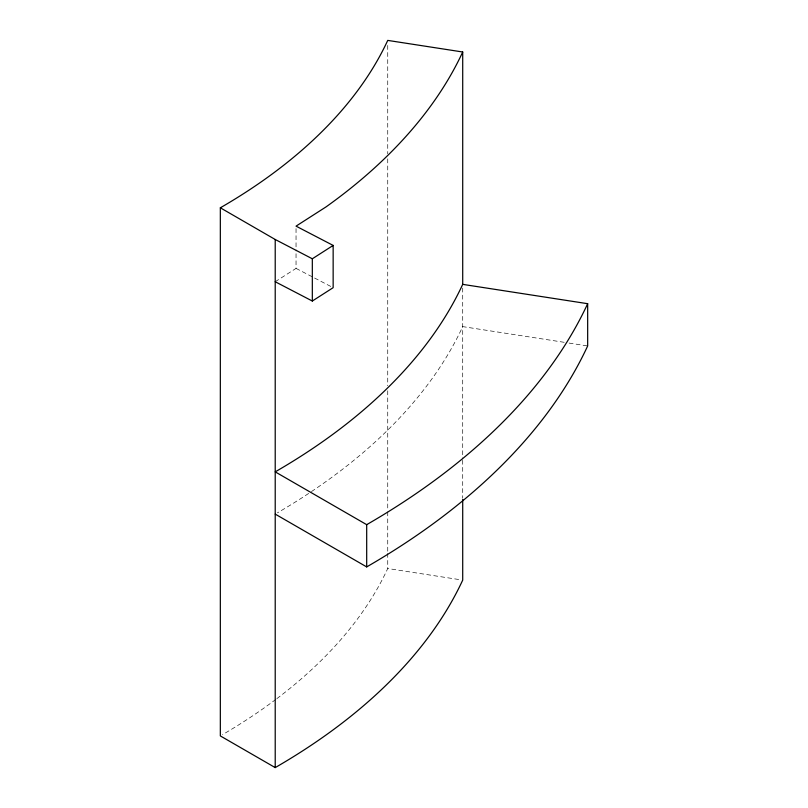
<?xml version="1.0" encoding="UTF-8"?>
<svg xmlns="http://www.w3.org/2000/svg" width="808" height="808" viewBox="0 0 808 808"><rect width="100%" height="100%" fill="white"/><g stroke="black" fill="none" stroke-linecap="round" stroke-linejoin="round"><path stroke-width="0.61" stroke-dasharray="4.04 3.03" d="M275.215 281.739L296.041 268.387L296.041 252.227M564.156 342.309L462.711 326.614A724.412 418.241 0 0 1 309.706 492.749M569.105 343.077L587.668 345.945M276.871 698.627A646.794 373.427 0 0 0 387.739 568.509L460.257 579.73M296.041 268.387L313.504 277.457M314.595 278.033L330.967 286.537M462.711 288.092L462.711 459.035M462.711 460.297L462.711 498.132M387.739 45.44L387.739 153.833M387.739 158.883L387.739 385.749M387.739 390.789L387.739 510.535M387.739 511.797L387.739 552.127M387.739 553.389L387.739 568.509M296.041 228.624L296.041 250.985M308.676 493.435A724.412 418.241 0 0 1 277.447 512.817M275.861 699.385A646.794 373.427 0 0 1 222.553 734.624"/><path stroke-width="1.21" d="M275.215 281.739L312.322 301.031L312.322 258.782L333.149 245.42L296.041 226.139L325.957 206.959A724.412 418.241 0 0 0 462.711 51.995L387.739 40.4A646.794 373.427 0 0 1 220.332 207.797L220.332 735.916L275.215 767.6A724.412 418.241 0 0 0 462.711 580.114L462.711 499.394M312.322 301.031L333.149 287.678L333.149 245.42M366.691 566.913L366.691 524.665L275.215 471.862A724.412 418.241 0 0 0 462.711 284.365L587.668 303.697L587.668 345.945A853.773 492.92 0 0 1 366.691 566.913L275.215 514.11M220.332 207.797L275.215 239.491L312.322 258.782M462.711 51.995L462.711 284.365M275.215 239.491L275.215 767.6M587.668 303.697A853.773 492.92 0 0 1 366.691 524.665"/></g></svg>
